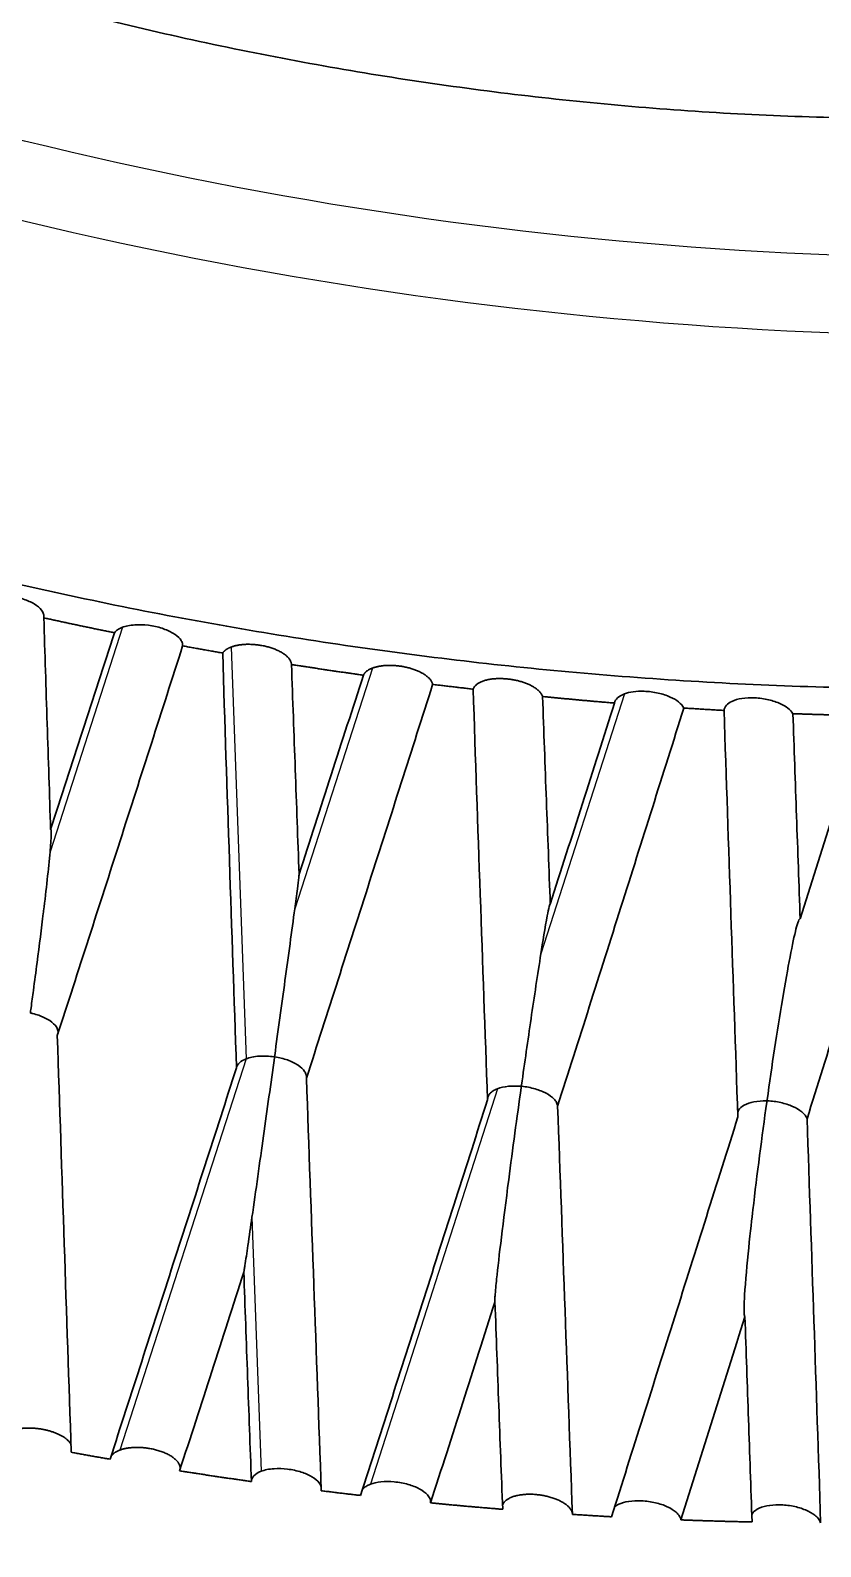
# Model space of a CAD drawing. Header units: millimetres. Extents: x 577 to 7172, y 252 to 2707.
# Drawn here: x 2765.62 to 2772.49, y 2389.91 to 2403.08 of the extents above; entities that cross this region are included whole.
import ezdxf

# ---------------------------------------------------------------- set-up
doc = ezdxf.new("R2010")
doc.units = ezdxf.units.MM
doc.header["$MEASUREMENT"] = 0
doc.layers.add('외형선(ISO)', color=7, linetype='Continuous', lineweight=30)
doc.layers.add('좁은 외형선(ISO)', color=7, linetype='Continuous', lineweight=25)

msp = doc.modelspace()

# ---------------------------------------------------------------- linework, layer by layer
at = {"layer": '외형선(ISO)'}
for points, weights, knots in [([(2759.403, 2414.404), (2756.614, 2413.072), (2756.328, 2411.006), (2755.427, 2404.517), (2769.294, 2402.591), (2783.161, 2400.666), (2784.062, 2407.155), (2784.348, 2409.222), (2782.028, 2411.263)], [0.859654051037, 0.883443540093, 1, 0.707106781187, 1, 0.707106781187, 1, 0.883443540093, 0.859654051037], [5.658089, 5.658089, 5.658089, 6.283185, 6.283185, 7.853982, 7.853982, 9.424778, 9.424778, 10.049874, 10.049874, 10.049874]), ([(2752.87, 2407.917), (2751.776, 2400.037), (2768.615, 2397.7), (2785.453, 2395.362), (2786.547, 2403.241)], [1, 0.707106781187, 1, 0.707106781187, 1], [0, 0, 0, 1.570796, 1.570796, 3.141593, 3.141593, 3.141593]), ([(2751.449, 2399.638), (2751.13, 2399.017), (2751.038, 2398.356), (2749.912, 2390.245), (2767.246, 2387.839), (2784.579, 2385.432), (2785.705, 2393.544), (2785.8, 2394.227), (2785.649, 2394.935)], [0.941983509372, 0.967352736218, 1, 0.707106781187, 1, 0.707106781187, 1, 0.966269938786, 0.940308695397], [2.966504, 2.966504, 2.966504, 3.141593, 3.141593, 4.712389, 4.712389, 6.283185, 6.283185, 6.464081, 6.464081, 6.464081]), ([(2767.891, 2397.57), (2767.885, 2397.701), (2767.606, 2397.739), (2767.465, 2397.759), (2767.368, 2397.722)], [0.966998652889, 0.724659348774, 1, 0.838993314402, 0.855000988592], [0.094135, 0.094135, 0.094135, 1.570796, 1.570796, 2.434281, 2.434281, 2.434281]), ([(2769.117, 2397.397), (2769.092, 2397.52), (2768.834, 2397.556), (2768.693, 2397.576), (2768.595, 2397.539)], [0.941587680197, 0.740009023829, 1, 0.838497405754, 0.855101276751], [0.176456, 0.176456, 0.176456, 1.570796, 1.570796, 2.43694, 2.43694, 2.43694]), ([(2770.071, 2397.292), (2770.035, 2397.409), (2769.788, 2397.442), (2769.509, 2397.48), (2769.469, 2397.356)], [0.928929187736, 0.748488982144, 1, 0.72433968909, 0.967562043465], [0.221934, 0.221934, 0.221934, 1.570796, 1.570796, 3.049172, 3.049172, 3.049172]), ([(2750.43, 2393.98), (2749.304, 2385.868), (2766.638, 2383.462), (2774.564, 2382.362), (2780.138, 2384.447)], [1, 0.707106781187, 1, 0.840755135543, 0.854671855083], [0, 0, 0, 1.570796, 1.570796, 2.424832, 2.424832, 2.424832]), ([(2765.977, 2390.797), (2765.921, 2390.901), (2765.702, 2390.932), (2765.561, 2390.952), (2765.463, 2390.916)], [0.900479725299, 0.77065464145, 1, 0.838366954532, 0.855128215993], [0.340809, 0.340809, 0.340809, 1.570796, 1.570796, 2.43764, 2.43764, 2.43764]), ([(2766.922, 2390.575), (2766.923, 2390.579), (2766.924, 2390.582), (2766.943, 2390.721), (2766.64, 2390.764), (2766.498, 2390.784), (2766.4, 2390.747)], [0.980108843348, 0.989691617987, 1, 0.707106781187, 1, 0.838502104533, 0.855100310751], [6.227901, 6.227901, 6.227901, 6.283185, 6.283185, 7.853982, 7.853982, 8.7201, 8.7201, 8.7201]), ([(2770.331, 2390.189), (2770.326, 2390.32), (2770.045, 2390.358), (2769.751, 2390.397), (2769.723, 2390.264)], [0.969438724923, 0.723280545024, 1, 0.713441975583, 0.987603668], [0.08674, 0.08674, 0.08674, 1.570796, 1.570796, 3.107617, 3.107617, 3.107617])]:
    msp.add_rational_spline(points, weights, degree=2, knots=knots, dxfattribs=at)
for points, knots in [([(2780.275, 2389.201), (2778.975, 2388.714), (2777.447, 2388.353), (2774.186, 2387.932), (2772.413, 2387.865), (2768.849, 2388.018), (2767.013, 2388.24), (2763.505, 2388.938), (2761.79, 2389.421), (2758.675, 2390.589), (2757.235, 2391.288), (2754.804, 2392.827), (2753.782, 2393.685), (2752.283, 2395.48), (2751.792, 2396.443), (2751.543, 2397.842), (2751.533, 2398.287), (2751.593, 2398.721)], [0, 0, 0, 0, 0.551864, 0.551864, 1.097381, 1.097381, 1.638641, 1.638641, 2.176484, 2.176484, 2.716093, 2.716093, 3.260291, 3.260291, 3.810205, 3.810205, 4.064472, 4.064472, 4.064472, 4.064472]), ([(2765.218, 2398.146), (2765.233, 2398.151), (2765.25, 2398.156), (2765.287, 2398.163), (2765.307, 2398.166), (2765.366, 2398.17), (2765.406, 2398.169), (2765.487, 2398.159), (2765.528, 2398.15), (2765.6, 2398.126), (2765.631, 2398.112), (2765.685, 2398.08), (2765.707, 2398.062), (2765.73, 2398.031), (2765.736, 2398.02), (2765.742, 2397.997), (2765.743, 2397.986), (2765.741, 2397.975)], [-0.07545712, -0.07545712, -0.07545712, -0.07545712, -0.06901192, -0.06901192, -0.06210074, -0.06210074, -0.05000441, -0.05000441, -0.03758276, -0.03758276, -0.02608289, -0.02608289, -0.01411734, -0.01411734, -0.00709705, -0.00709705, -0.000001, -0.000001, -0.000001, -0.000001]), ([(2765.8, 2396.136), (2765.79, 2396.442), (2765.78, 2396.749), (2765.76, 2397.362), (2765.75, 2397.669), (2765.741, 2397.975)], [0.000007, 0.000007, 0.000007, 0.000007, 0.1025261, 0.1025261, 0.2050532, 0.2050532, 0.2050532, 0.2050532]), ([(2766.423, 2397.893), (2766.437, 2397.898), (2766.454, 2397.903), (2766.49, 2397.91), (2766.51, 2397.913), (2766.569, 2397.917), (2766.609, 2397.916), (2766.69, 2397.906), (2766.73, 2397.897), (2766.802, 2397.873), (2766.834, 2397.859), (2766.888, 2397.828), (2766.909, 2397.81), (2766.932, 2397.782), (2766.937, 2397.772), (2766.945, 2397.752), (2766.947, 2397.742), (2766.946, 2397.732)], [-0.07321553, -0.07321553, -0.07321553, -0.07321553, -0.0668549, -0.0668549, -0.06004363, -0.06004363, -0.04798782, -0.04798782, -0.03556236, -0.03556236, -0.02402327, -0.02402327, -0.01238888, -0.01238888, -0.006236, -0.006236, -0.000001, -0.000001, -0.000001, -0.000001]), ([(2766.353, 2397.846), (2766.261, 2397.561), (2766.169, 2397.276), (2765.984, 2396.706), (2765.892, 2396.421), (2765.8, 2396.136)], [0.000001, 0.000001, 0.000001, 0.000001, 0.1025092, 0.1025092, 0.2050094, 0.2050094, 0.2050094, 0.2050094]), ([(2766.353, 2397.846), (2766.36, 2397.856), (2766.37, 2397.864), (2766.393, 2397.88), (2766.407, 2397.887), (2766.423, 2397.893)], [-0.01346016, -0.01346016, -0.01346016, -0.01346016, -0.00674015, -0.00674015, -0.000001, -0.000001, -0.000001, -0.000001]), ([(2765.858, 2394.347), (2766.04, 2394.91), (2766.222, 2395.474), (2766.584, 2396.602), (2766.766, 2397.167), (2766.946, 2397.732)], [0.0000009, 0.0000009, 0.0000009, 0.0000009, 0.2024334, 0.2024334, 0.4049747, 0.4049747, 0.4049747, 0.4049747]), ([(2767.294, 2397.67), (2767.312, 2397.069), (2767.332, 2396.468), (2767.373, 2395.268), (2767.393, 2394.668), (2767.414, 2394.068)], [0.000001, 0.000001, 0.000001, 0.000001, 0.2021926, 0.2021926, 0.4042984, 0.4042984, 0.4042984, 0.4042984]), ([(2767.957, 2395.749), (2767.946, 2396.052), (2767.935, 2396.356), (2767.913, 2396.963), (2767.902, 2397.267), (2767.891, 2397.57)], [0, 0, 0, 0, 0.1025141, 0.1025141, 0.2050191, 0.2050191, 0.2050191, 0.2050191]), ([(2768.516, 2397.477), (2768.423, 2397.189), (2768.329, 2396.901), (2768.143, 2396.325), (2768.05, 2396.037), (2767.957, 2395.749)], [0.000001, 0.000001, 0.000001, 0.000001, 0.102488, 0.102488, 0.2049842, 0.2049842, 0.2049842, 0.2049842]), ([(2768.021, 2393.977), (2768.204, 2394.546), (2768.387, 2395.116), (2768.753, 2396.256), (2768.936, 2396.827), (2769.117, 2397.397)], [0.0001063, 0.0001063, 0.0001063, 0.0001063, 0.2025164, 0.2025164, 0.4050892, 0.4050892, 0.4050892, 0.4050892]), ([(2769.469, 2397.356), (2769.488, 2396.761), (2769.509, 2396.166), (2769.551, 2394.977), (2769.572, 2394.383), (2769.594, 2393.789)], [0.000001, 0.000001, 0.000001, 0.000001, 0.2022232, 0.2022232, 0.4043432, 0.4043432, 0.4043432, 0.4043432]), ([(2770.138, 2395.489), (2770.127, 2395.789), (2770.116, 2396.089), (2770.093, 2396.69), (2770.082, 2396.991), (2770.071, 2397.292)], [0, 0, 0, 0, 0.102519, 0.102519, 0.2050369, 0.2050369, 0.2050369, 0.2050369]), ([(2770.697, 2397.235), (2770.7, 2397.252), (2770.708, 2397.267), (2770.737, 2397.294), (2770.757, 2397.305), (2770.782, 2397.315)], [-0.0210582, -0.0210582, -0.0210582, -0.0210582, -0.01055732, -0.01055732, -0.000001, -0.000001, -0.000001, -0.000001]), ([(2770.782, 2397.315), (2770.804, 2397.323), (2770.829, 2397.329), (2770.887, 2397.337), (2770.919, 2397.339), (2770.993, 2397.336), (2771.035, 2397.331), (2771.112, 2397.314), (2771.148, 2397.302), (2771.208, 2397.275), (2771.233, 2397.261), (2771.274, 2397.228), (2771.289, 2397.21), (2771.298, 2397.192)], [-0.06566575, -0.06566575, -0.06566575, -0.06566575, -0.05620854, -0.05620854, -0.04593652, -0.04593652, -0.03357865, -0.03357865, -0.0218742, -0.0218742, -0.01135768, -0.01135768, -0.000001, -0.000001, -0.000001, -0.000001]), ([(2771.647, 2397.171), (2771.648, 2397.187), (2771.655, 2397.202), (2771.679, 2397.229), (2771.695, 2397.24), (2771.74, 2397.261), (2771.769, 2397.27), (2771.837, 2397.281), (2771.875, 2397.282), (2771.954, 2397.279), (2771.995, 2397.273), (2772.071, 2397.255), (2772.106, 2397.243), (2772.162, 2397.218), (2772.183, 2397.205), (2772.221, 2397.176), (2772.235, 2397.16), (2772.245, 2397.143)], [-0.08671509, -0.08671509, -0.08671509, -0.08671509, -0.07646952, -0.07646952, -0.06675586, -0.06675586, -0.05521994, -0.05521994, -0.04330709, -0.04330709, -0.03110367, -0.03110367, -0.01953164, -0.01953164, -0.0101168, -0.0101168, -0.000001, -0.000001, -0.000001, -0.000001]), ([(2770.697, 2397.235), (2770.604, 2396.944), (2770.511, 2396.653), (2770.324, 2396.071), (2770.231, 2395.78), (2770.138, 2395.489)], [0.000001, 0.000001, 0.000001, 0.000001, 0.1025003, 0.1025003, 0.2050008, 0.2050008, 0.2050008, 0.2050008]), ([(2770.202, 2393.735), (2770.386, 2394.31), (2770.569, 2394.886), (2770.934, 2396.038), (2771.116, 2396.615), (2771.298, 2397.192)], [0.0001063, 0.0001063, 0.0001063, 0.0001063, 0.2025164, 0.2025164, 0.4050892, 0.4050892, 0.4050892, 0.4050892]), ([(2771.647, 2397.171), (2771.667, 2396.582), (2771.686, 2395.994), (2771.727, 2394.817), (2771.747, 2394.229), (2771.767, 2393.642)], [0.000001, 0.000001, 0.000001, 0.000001, 0.2021925, 0.2021925, 0.4043269, 0.4043269, 0.4043269, 0.4043269]), ([(2772.308, 2395.36), (2772.298, 2395.657), (2772.287, 2395.954), (2772.266, 2396.549), (2772.255, 2396.846), (2772.245, 2397.143)], [0, 0, 0, 0, 0.1025141, 0.1025141, 0.2050191, 0.2050191, 0.2050191, 0.2050191]), ([(2772.863, 2397.125), (2772.771, 2396.831), (2772.678, 2396.537), (2772.493, 2395.948), (2772.401, 2395.654), (2772.308, 2395.36)], [0.000001, 0.000001, 0.000001, 0.000001, 0.102488, 0.102488, 0.2049842, 0.2049842, 0.2049842, 0.2049842]), ([(2772.368, 2393.624), (2772.55, 2394.206), (2772.731, 2394.787), (2773.093, 2395.952), (2773.274, 2396.535), (2773.453, 2397.119)], [0.0000788, 0.0000788, 0.0000788, 0.0000788, 0.2024889, 0.2024889, 0.4050617, 0.4050617, 0.4050617, 0.4050617]), ([(2765.8, 2396.136), (2765.801, 2396.137), (2765.802, 2396.137), (2765.804, 2396.134), (2765.804, 2396.131), (2765.806, 2396.119), (2765.806, 2396.106), (2765.804, 2396.053), (2765.799, 2395.993), (2765.795, 2395.942)], [0.00000097, 0.00000097, 0.00000097, 0.00000097, 0.00225058, 0.00225058, 0.00490689, 0.00490689, 0.01153588, 0.01153588, 0.03197124, 0.03197124, 0.03197124, 0.03197124]), ([(2765.795, 2395.942), (2765.782, 2395.8), (2765.761, 2395.611), (2765.739, 2395.43), (2765.738, 2395.422), (2765.737, 2395.415), (2765.736, 2395.408), (2765.721, 2395.284), (2765.702, 2395.131), (2765.682, 2394.981), (2765.672, 2394.901), (2765.661, 2394.82), (2765.65, 2394.74), (2765.643, 2394.689), (2765.637, 2394.639), (2765.63, 2394.588), (2765.628, 2394.579), (2765.627, 2394.57), (2765.626, 2394.562), (2765.625, 2394.557), (2765.625, 2394.553), (2765.624, 2394.548), (2765.624, 2394.544), (2765.625, 2394.543), (2765.627, 2394.543), (2765.629, 2394.542), (2765.631, 2394.542), (2765.633, 2394.541), (2765.637, 2394.54), (2765.641, 2394.54), (2765.644, 2394.539), (2765.662, 2394.534), (2765.679, 2394.529), (2765.696, 2394.524), (2765.723, 2394.514), (2765.748, 2394.503), (2765.771, 2394.49), (2765.771, 2394.49), (2765.771, 2394.49), (2765.771, 2394.49), (2765.771, 2394.49), (2765.771, 2394.49), (2765.771, 2394.49), (2765.829, 2394.457), (2765.863, 2394.417), (2765.864, 2394.378), (2765.865, 2394.373), (2765.864, 2394.367), (2765.863, 2394.362)], [0, 0, 0, 0, 0.61964, 0.61964, 0.61964, 0.645261, 0.645261, 0.645261, 1.070279, 1.070279, 1.070279, 1.296201, 1.296201, 1.296201, 1.437082, 1.437082, 1.437082, 1.461262, 1.461262, 1.461262, 1.473352, 1.473352, 1.473352, 1.48515, 1.48515, 1.48515, 1.500113, 1.500113, 1.500113, 1.525994, 1.525994, 1.525994, 1.649583, 1.649583, 1.649583, 1.855893, 1.855893, 1.855893, 1.856273, 1.856273, 1.856273, 1.857207, 1.857207, 1.857207, 2.099518, 2.099518, 2.099518, 2.1355, 2.1355, 2.1355, 2.1355]), ([(2767.919, 2395.448), (2767.927, 2395.506), (2767.935, 2395.569), (2767.947, 2395.655), (2767.951, 2395.693), (2767.956, 2395.729), (2767.957, 2395.739), (2767.957, 2395.747), (2767.958, 2395.748), (2767.958, 2395.75), (2767.958, 2395.75), (2767.957, 2395.75)], [-0.04676943, -0.04676943, -0.04676943, -0.04676943, -0.02397967, -0.02397967, -0.0095562, -0.0095562, -0.00412269, -0.00412269, -0.00191272, -0.00191272, -0.00078619, -0.00078619, -0.00078619, -0.00078619]), ([(2767.744, 2394.163), (2767.744, 2394.166), (2767.745, 2394.17), (2767.775, 2394.392), (2767.806, 2394.615), (2767.863, 2395.031), (2767.895, 2395.262), (2767.919, 2395.448)], [-0.1471859, -0.1471859, -0.1471859, -0.1471859, -0.1460344, -0.1460344, -0.072294, -0.072294, -0.000001, -0.000001, -0.000001, -0.000001]), ([(2770.057, 2395.058), (2770.071, 2395.151), (2770.094, 2395.293), (2770.118, 2395.416), (2770.124, 2395.447), (2770.131, 2395.475), (2770.133, 2395.482), (2770.135, 2395.488), (2770.136, 2395.489), (2770.137, 2395.49), (2770.138, 2395.49), (2770.138, 2395.489)], [-0.063386, -0.063386, -0.063386, -0.063386, -0.0204823, -0.0204823, -0.00821172, -0.00821172, -0.00358328, -0.00358328, -0.00167579, -0.00167579, -0.00000791, -0.00000791, -0.00000791, -0.00000791]), ([(2772.02, 2393.78), (2772.02, 2393.783), (2772.021, 2393.787), (2772.062, 2394.082), (2772.108, 2394.386), (2772.202, 2394.946), (2772.243, 2395.16), (2772.278, 2395.297), (2772.286, 2395.324), (2772.296, 2395.349), (2772.299, 2395.355), (2772.303, 2395.359), (2772.304, 2395.36), (2772.306, 2395.361), (2772.307, 2395.36), (2772.308, 2395.359)], [-0.1195683, -0.1195683, -0.1195683, -0.1195683, -0.1189953, -0.1189953, -0.0702016, -0.0702016, -0.0187503, -0.0187503, -0.0075193, -0.0075193, -0.0032967, -0.0032967, -0.0015474, -0.0015474, -0.0000192, -0.0000192, -0.0000192, -0.0000192]), ([(2769.887, 2393.907), (2769.887, 2393.91), (2769.888, 2393.914), (2769.916, 2394.111), (2769.944, 2394.307), (2769.999, 2394.683), (2770.029, 2394.883), (2770.057, 2395.058)], [-0.1335525, -0.1335525, -0.1335525, -0.1335525, -0.1323901, -0.1323901, -0.0663381, -0.0663381, -0.000001, -0.000001, -0.000001, -0.000001]), ([(2765.979, 2390.728), (2765.959, 2391.331), (2765.938, 2391.933), (2765.898, 2393.139), (2765.878, 2393.743), (2765.858, 2394.347)], [0.000001, 0.000001, 0.000001, 0.000001, 0.2024108, 0.2024108, 0.4048476, 0.4048476, 0.4048476, 0.4048476]), ([(2767.414, 2394.068), (2767.418, 2394.083), (2767.427, 2394.098), (2767.455, 2394.125), (2767.475, 2394.136), (2767.498, 2394.145)], [-0.02034126, -0.02034126, -0.02034126, -0.02034126, -0.01027284, -0.01027284, -0.00012424, -0.00012424, -0.00012424, -0.00012424]), ([(2767.498, 2394.145), (2767.513, 2394.151), (2767.53, 2394.156), (2767.568, 2394.164), (2767.589, 2394.167), (2767.632, 2394.17), (2767.653, 2394.17), (2767.697, 2394.168), (2767.719, 2394.166), (2767.742, 2394.163), (2767.743, 2394.163), (2767.744, 2394.163)], [-0.02691924, -0.02691924, -0.02691924, -0.02691924, -0.02037189, -0.02037189, -0.01330147, -0.01330147, -0.00670133, -0.00670133, 0, 0, 0.0002776, 0.0002776, 0.0002776, 0.0002776]), ([(2767.744, 2394.163), (2767.743, 2394.159), (2767.743, 2394.156), (2767.712, 2393.933), (2767.68, 2393.702), (2767.617, 2393.254), (2767.581, 2392.997), (2767.548, 2392.769)], [-0.0011777, -0.0011777, -0.0011777, -0.0011777, 0, 0, 0.0756397, 0.0756397, 0.14978, 0.14978, 0.14978, 0.14978]), ([(2768.021, 2393.977), (2768.022, 2393.987), (2768.022, 2393.996), (2768.017, 2394.016), (2768.012, 2394.026), (2767.993, 2394.055), (2767.974, 2394.073), (2767.923, 2394.107), (2767.891, 2394.123), (2767.822, 2394.147), (2767.785, 2394.156), (2767.745, 2394.162), (2767.745, 2394.163), (2767.744, 2394.163)], [0.00002271, 0.00002271, 0.00002271, 0.00002271, 0.00609839, 0.00609839, 0.01214241, 0.01214241, 0.02366965, 0.02366965, 0.03563026, 0.03563026, 0.04722181, 0.04722181, 0.04749906, 0.04749906, 0.04749906, 0.04749906]), ([(2767.414, 2394.068), (2767.231, 2393.5), (2767.048, 2392.933), (2766.682, 2391.8), (2766.499, 2391.234), (2766.316, 2390.668)], [0.0000656, 0.0000656, 0.0000656, 0.0000656, 0.2024113, 0.2024113, 0.4047705, 0.4047705, 0.4047705, 0.4047705]), ([(2768.15, 2390.394), (2768.129, 2390.99), (2768.107, 2391.587), (2768.064, 2392.781), (2768.042, 2393.379), (2768.021, 2393.977)], [0.000001, 0.000001, 0.000001, 0.000001, 0.2023771, 0.2023771, 0.4048295, 0.4048295, 0.4048295, 0.4048295]), ([(2769.594, 2393.792), (2769.594, 2393.801), (2769.595, 2393.81), (2769.602, 2393.827), (2769.607, 2393.836), (2769.622, 2393.852), (2769.632, 2393.86), (2769.654, 2393.874), (2769.666, 2393.88), (2769.68, 2393.885)], [-0.0234658, -0.0234658, -0.0234658, -0.0234658, -0.01799796, -0.01799796, -0.01202775, -0.01202775, -0.00584324, -0.00584324, -0.000001, -0.000001, -0.000001, -0.000001]), ([(2769.887, 2393.907), (2769.887, 2393.904), (2769.886, 2393.9), (2769.849, 2393.638), (2769.812, 2393.362), (2769.729, 2392.726), (2769.692, 2392.421), (2769.667, 2392.184), (2769.662, 2392.127), (2769.658, 2392.075), (2769.657, 2392.064), (2769.657, 2392.048), (2769.657, 2392.044), (2769.657, 2392.038), (2769.657, 2392.037), (2769.658, 2392.034), (2769.658, 2392.033), (2769.658, 2392.033)], [-0.1022093, -0.1022093, -0.1022093, -0.1022093, -0.1017555, -0.1017555, -0.0674229, -0.0674229, -0.0199761, -0.0199761, -0.0074256, -0.0074256, -0.0038898, -0.0038898, -0.0019098, -0.0019098, -0.0009649, -0.0009649, -0.0000051, -0.0000051, -0.0000051, -0.0000051]), ([(2769.68, 2393.885), (2769.707, 2393.896), (2769.739, 2393.903), (2769.809, 2393.91), (2769.846, 2393.91), (2769.885, 2393.907), (2769.886, 2393.907), (2769.887, 2393.907)], [-0.02312377, -0.02312377, -0.02312377, -0.02312377, -0.01145219, -0.01145219, 0, 0, 0.00027763, 0.00027763, 0.00027763, 0.00027763]), ([(2770.202, 2393.735), (2770.201, 2393.745), (2770.198, 2393.755), (2770.188, 2393.776), (2770.18, 2393.786), (2770.154, 2393.814), (2770.131, 2393.831), (2770.075, 2393.861), (2770.042, 2393.874), (2769.97, 2393.895), (2769.93, 2393.903), (2769.889, 2393.907), (2769.888, 2393.907), (2769.887, 2393.907)], [-0.04723358, -0.04723358, -0.04723358, -0.04723358, -0.0409853, -0.0409853, -0.03486004, -0.03486004, -0.02340172, -0.02340172, -0.01215826, -0.01215826, 0, 0, 0.00027766, 0.00027766, 0.00027766, 0.00027766]), ([(2769.594, 2393.789), (2769.41, 2393.216), (2769.226, 2392.643), (2768.859, 2391.497), (2768.675, 2390.925), (2768.491, 2390.353)], [0.0000139, 0.0000139, 0.0000139, 0.0000139, 0.2023624, 0.2023624, 0.4046965, 0.4046965, 0.4046965, 0.4046965]), ([(2770.331, 2390.189), (2770.309, 2390.779), (2770.288, 2391.369), (2770.245, 2392.551), (2770.224, 2393.143), (2770.202, 2393.735)], [0.000001, 0.000001, 0.000001, 0.000001, 0.2023771, 0.2023771, 0.4048295, 0.4048295, 0.4048295, 0.4048295]), ([(2771.766, 2393.681), (2771.768, 2393.687), (2771.77, 2393.693), (2771.783, 2393.716), (2771.8, 2393.731), (2771.846, 2393.756), (2771.874, 2393.766), (2771.941, 2393.778), (2771.978, 2393.781), (2772.018, 2393.78), (2772.019, 2393.78), (2772.02, 2393.78)], [-0.0391938, -0.0391938, -0.0391938, -0.0391938, -0.03520253, -0.03520253, -0.02360243, -0.02360243, -0.01197766, -0.01197766, 0, 0, 0.00027725, 0.00027725, 0.00027725, 0.00027725]), ([(2772.02, 2393.78), (2772.019, 2393.777), (2772.019, 2393.773), (2771.976, 2393.47), (2771.934, 2393.143), (2771.882, 2392.701), (2771.84, 2392.331), (2771.823, 2392.048), (2771.82, 2391.996), (2771.821, 2391.946), (2771.822, 2391.935), (2771.823, 2391.919), (2771.824, 2391.915), (2771.825, 2391.909), (2771.826, 2391.908), (2771.827, 2391.905), (2771.828, 2391.904), (2771.828, 2391.904)], [-0.2196612, -0.2196612, -0.2196612, -0.2196612, -0.2180652, -0.2180652, -0.0786943, -0.0786943, -0.0191214, -0.0191214, -0.0073667, -0.0073667, -0.0038614, -0.0038614, -0.0019014, -0.0019014, -0.0009618, -0.0009618, -0.0000096, -0.0000096, -0.0000096, -0.0000096]), ([(2772.368, 2393.624), (2772.364, 2393.635), (2772.359, 2393.645), (2772.343, 2393.666), (2772.333, 2393.675), (2772.301, 2393.702), (2772.273, 2393.719), (2772.211, 2393.746), (2772.176, 2393.757), (2772.101, 2393.774), (2772.062, 2393.779), (2772.022, 2393.78), (2772.021, 2393.78), (2772.02, 2393.78)], [-0.04723278, -0.04723278, -0.04723278, -0.04723278, -0.04086161, -0.04086161, -0.03471747, -0.03471747, -0.02325729, -0.02325729, -0.01190629, -0.01190629, 0, 0, 0.00027746, 0.00027746, 0.00027746, 0.00027746]), ([(2771.768, 2393.642), (2771.585, 2393.062), (2771.402, 2392.483), (2771.036, 2391.325), (2770.853, 2390.747), (2770.67, 2390.168)], [0.0001086, 0.0001086, 0.0001086, 0.0001086, 0.2024397, 0.2024397, 0.404799, 0.404799, 0.404799, 0.404799]), ([(2772.486, 2390.116), (2772.467, 2390.699), (2772.447, 2391.284), (2772.408, 2392.453), (2772.388, 2393.038), (2772.368, 2393.624)], [0.000001, 0.000001, 0.000001, 0.000001, 0.2023772, 0.2023772, 0.4048295, 0.4048295, 0.4048295, 0.4048295]), ([(2767.548, 2392.769), (2767.537, 2392.692), (2767.524, 2392.604), (2767.504, 2392.466), (2767.494, 2392.397), (2767.485, 2392.338), (2767.483, 2392.325), (2767.48, 2392.309), (2767.48, 2392.304), (2767.479, 2392.299), (2767.478, 2392.297), (2767.478, 2392.295), (2767.478, 2392.294), (2767.477, 2392.293)], [-0.04310618, -0.04310618, -0.04310618, -0.04310618, -0.02259227, -0.02259227, -0.00780276, -0.00780276, -0.00406552, -0.00406552, -0.00198533, -0.00198533, -0.00100172, -0.00100172, -0.00000734, -0.00000734, -0.00000734, -0.00000734]), ([(2766.92, 2390.567), (2767.013, 2390.855), (2767.106, 2391.142), (2767.291, 2391.717), (2767.384, 2392.005), (2767.477, 2392.293)], [0.000001, 0.000001, 0.000001, 0.000001, 0.102514, 0.102514, 0.2050448, 0.2050448, 0.2050448, 0.2050448]), ([(2767.477, 2392.293), (2767.488, 2391.99), (2767.499, 2391.686), (2767.521, 2391.08), (2767.532, 2390.777), (2767.543, 2390.474)], [0.0000012, 0.0000012, 0.0000012, 0.0000012, 0.1025347, 0.1025347, 0.2050371, 0.2050371, 0.2050371, 0.2050371]), ([(2769.099, 2390.289), (2769.192, 2390.579), (2769.286, 2390.87), (2769.472, 2391.451), (2769.565, 2391.742), (2769.658, 2392.033)], [0.000001, 0.000001, 0.000001, 0.000001, 0.102514, 0.102514, 0.2050448, 0.2050448, 0.2050448, 0.2050448]), ([(2769.658, 2392.033), (2769.669, 2391.732), (2769.68, 2391.432), (2769.702, 2390.832), (2769.714, 2390.532), (2769.725, 2390.233)], [0.0000012, 0.0000012, 0.0000012, 0.0000012, 0.1025347, 0.1025347, 0.2050371, 0.2050371, 0.2050371, 0.2050371]), ([(2771.273, 2390.141), (2771.366, 2390.434), (2771.458, 2390.728), (2771.643, 2391.315), (2771.736, 2391.609), (2771.828, 2391.904)], [0.000001, 0.000001, 0.000001, 0.000001, 0.102514, 0.102514, 0.2050448, 0.2050448, 0.2050448, 0.2050448]), ([(2771.828, 2391.904), (2771.839, 2391.606), (2771.849, 2391.309), (2771.87, 2390.716), (2771.88, 2390.419), (2771.89, 2390.123)], [0, 0, 0, 0, 0.1025201, 0.1025201, 0.2050225, 0.2050225, 0.2050225, 0.2050225]), ([(2767.543, 2390.474), (2767.543, 2390.492), (2767.55, 2390.51), (2767.58, 2390.54), (2767.601, 2390.553), (2767.628, 2390.564)], [0.000001, 0.000001, 0.000001, 0.000001, 0.0116014, 0.0116014, 0.02325981, 0.02325981, 0.02325981, 0.02325981]), ([(2767.628, 2390.564), (2767.643, 2390.569), (2767.66, 2390.574), (2767.697, 2390.582), (2767.718, 2390.584), (2767.777, 2390.588), (2767.817, 2390.587), (2767.898, 2390.577), (2767.939, 2390.568), (2768.011, 2390.545), (2768.042, 2390.531), (2768.096, 2390.499), (2768.117, 2390.481), (2768.14, 2390.451), (2768.146, 2390.44), (2768.149, 2390.429)], [0.000001, 0.000001, 0.000001, 0.000001, 0.0064969, 0.0064969, 0.01345608, 0.01345608, 0.02558381, 0.02558381, 0.03798737, 0.03798737, 0.04943137, 0.04943137, 0.06131383, 0.06131383, 0.06821717, 0.06821717, 0.06821717, 0.06821717]), ([(2768.509, 2390.407), (2768.509, 2390.408), (2768.509, 2390.408), (2768.517, 2390.417), (2768.527, 2390.425), (2768.549, 2390.439), (2768.562, 2390.445), (2768.576, 2390.45)], [0.01213779, 0.01213779, 0.01213779, 0.01213779, 0.0124005, 0.0124005, 0.01881736, 0.01881736, 0.02486991, 0.02486991, 0.02486991, 0.02486991]), ([(2768.576, 2390.45), (2768.602, 2390.46), (2768.634, 2390.467), (2768.704, 2390.475), (2768.743, 2390.475), (2768.824, 2390.468), (2768.866, 2390.46), (2768.94, 2390.439), (2768.973, 2390.426), (2769.03, 2390.395), (2769.054, 2390.377), (2769.081, 2390.347), (2769.089, 2390.335), (2769.099, 2390.312), (2769.1, 2390.3), (2769.099, 2390.289)], [0.000001, 0.000001, 0.000001, 0.000001, 0.01136425, 0.01136425, 0.02339974, 0.02339974, 0.03587519, 0.03587519, 0.04739158, 0.04739158, 0.05930316, 0.05930316, 0.06653945, 0.06653945, 0.07391733, 0.07391733, 0.07391733, 0.07391733]), ([(2770.697, 2390.255), (2770.707, 2390.263), (2770.719, 2390.27), (2770.757, 2390.288), (2770.786, 2390.296), (2770.854, 2390.307), (2770.892, 2390.309), (2770.971, 2390.305), (2771.012, 2390.299), (2771.088, 2390.281), (2771.123, 2390.27), (2771.185, 2390.241), (2771.211, 2390.225), (2771.243, 2390.196), (2771.252, 2390.185), (2771.267, 2390.163), (2771.271, 2390.152), (2771.273, 2390.141)], [0.01946549, 0.01946549, 0.01946549, 0.01946549, 0.0259903, 0.0259903, 0.03747919, 0.03747919, 0.04938582, 0.04938582, 0.06160562, 0.06160562, 0.07323696, 0.07323696, 0.08489742, 0.08489742, 0.09172234, 0.09172234, 0.09878702, 0.09878702, 0.09878702, 0.09878702]), ([(2771.888, 2390.188), (2771.897, 2390.206), (2771.913, 2390.221), (2771.958, 2390.246), (2771.986, 2390.256), (2772.051, 2390.269), (2772.088, 2390.272), (2772.166, 2390.272), (2772.207, 2390.267), (2772.285, 2390.252), (2772.321, 2390.241), (2772.385, 2390.214), (2772.413, 2390.199), (2772.448, 2390.172), (2772.459, 2390.161), (2772.476, 2390.139), (2772.483, 2390.127), (2772.486, 2390.116)], [0.01406406, 0.01406406, 0.01406406, 0.01406406, 0.02589555, 0.02589555, 0.03757404, 0.03757404, 0.04940303, 0.04940303, 0.06170565, 0.06170565, 0.07339574, 0.07339574, 0.08476417, 0.08476417, 0.09162194, 0.09162194, 0.09878705, 0.09878705, 0.09878705, 0.09878705])]:
    msp.add_open_spline(points, degree=3, knots=knots, dxfattribs=at)
for points, weights in [([(2765.741, 2397.975), (2766.046, 2397.908), (2766.353, 2397.846)], [0.941077097245, 0.946548465387, 0.952361865082]), ([(2766.946, 2397.732), (2767.12, 2397.7), (2767.294, 2397.67)], [0.963986619664, 0.967506310951, 0.971138180674]), ([(2767.368, 2397.722), (2767.314, 2397.702), (2767.294, 2397.67)], [0.854848244221, 0.863423942584, 0.928795714902]), ([(2767.891, 2397.57), (2768.203, 2397.521), (2768.516, 2397.477)], [0.984053147426, 0.991048181767, 0.99841816321]), ([(2768.595, 2397.539), (2768.533, 2397.516), (2768.516, 2397.477)], [0.854940631198, 0.865250126642, 0.952176249367]), ([(2769.117, 2397.397), (2769.293, 2397.376), (2769.469, 2397.356)], [0.987582055411, 0.983639880816, 0.979813657093]), ([(2770.071, 2397.292), (2770.384, 2397.261), (2770.697, 2397.235)], [0.967167617593, 0.960839747568, 0.954864315262]), ([(2771.298, 2397.192), (2771.473, 2397.181), (2771.647, 2397.171)], [0.943843080575, 0.940748558937, 0.93776009663]), ([(2772.245, 2397.143), (2772.555, 2397.132), (2772.863, 2397.125)], [0.927909108112, 0.922991599114, 0.918399309151]), ([(2765.979, 2390.728), (2766.147, 2390.697), (2766.316, 2390.668)], [0.964088601468, 0.967507539297, 0.971032227464]), ([(2766.4, 2390.747), (2766.342, 2390.725), (2766.323, 2390.689)], [0.854929454276, 0.864606755001, 0.942340607523]), ([(2766.92, 2390.567), (2767.231, 2390.518), (2767.543, 2390.474)], [0.984065772865, 0.991048427754, 0.998404667651]), ([(2768.15, 2390.394), (2768.321, 2390.373), (2768.491, 2390.353)], [0.9874670198, 0.983641102471, 0.979924491741]), ([(2769.099, 2390.289), (2769.412, 2390.258), (2769.725, 2390.233)], [0.967156040125, 0.960839996141, 0.954875109562]), ([(2770.331, 2390.189), (2770.501, 2390.178), (2770.67, 2390.168)], [0.943752846926, 0.940749796556, 0.93784672807]), ([(2771.273, 2390.141), (2771.583, 2390.129), (2771.89, 2390.123)], [0.9279001223, 0.922991849986, 0.918407615279])]:
    msp.add_rational_spline(points, weights, degree=2, dxfattribs=at)
at = {"layer": '좁은 외형선(ISO)'}
for p, q in [((2766.423, 2397.893), (2765.795, 2395.942)), ((2767.368, 2397.722), (2767.498, 2394.145)), ((2768.595, 2397.539), (2767.919, 2395.448)), ((2770.782, 2397.315), (2770.057, 2395.058)), ((2767.498, 2394.145), (2766.4, 2390.747)), ((2769.68, 2393.885), (2768.576, 2390.45)), ((2767.548, 2392.769), (2767.628, 2390.564))]:
    msp.add_line(p, q, dxfattribs=at)
for points, knots in [([(2781.862, 2402.362), (2780.418, 2401.821), (2776.827, 2401.031), (2770.321, 2401.068), (2763.794, 2402.391), (2758.425, 2404.677), (2754.754, 2407.597), (2753.355, 2410.839), (2754.656, 2413.798), (2757.083, 2415.259), (2758.527, 2415.799)], [0, 0, 0, 0, 6.219788, 12.958988, 19.698188, 25.917976, 32.137763, 38.876964, 45.616164, 51.835951, 51.835951, 51.835951, 51.835951]), ([(2714.081, 2413.034), (2710.834, 2411.819), (2704.963, 2409.03), (2698.152, 2403.776), (2693.815, 2397.558), (2692.387, 2390.563), (2694.041, 2383.246), (2698.588, 2376.1), (2705.587, 2369.405), (2714.555, 2363.366), (2725.365, 2358.016), (2737.975, 2353.419), (2752.053, 2349.839), (2767.105, 2347.536), (2782.133, 2346.699), (2796.145, 2347.346), (2808.651, 2349.32), (2815.769, 2351.39), (2819.016, 2352.606)], [233.105819, 233.105819, 233.105819, 233.105819, 247.090966, 261.076126, 276.229192, 291.382259, 306.535325, 321.688391, 335.673551, 349.65871, 363.64387, 377.629029, 392.782095, 407.935162, 423.088228, 438.241295, 452.226454, 466.211614, 466.211614, 466.211614, 466.211614]), ([(2782.155, 2401.72), (2780.667, 2401.163), (2778.891, 2400.773), (2776.952, 2400.575), (2774.85, 2400.361), (2772.557, 2400.375), (2770.26, 2400.615), (2767.963, 2400.854), (2765.663, 2401.321), (2763.548, 2401.975), (2761.596, 2402.578), (2759.802, 2403.342), (2758.292, 2404.212), (2756.781, 2405.082), (2755.554, 2406.058), (2754.698, 2407.071), (2753.77, 2408.169), (2753.277, 2409.312), (2753.259, 2410.405), (2753.256, 2410.597), (2753.268, 2410.787), (2753.294, 2410.976)], [0, 0, 0, 0, 6.219789, 6.219789, 6.219789, 12.958989, 12.958989, 12.958989, 19.69819, 19.69819, 19.69819, 25.917979, 25.917979, 25.917979, 32.137767, 32.137767, 32.137767, 38.876968, 38.876968, 38.876968, 40.061564, 40.061564, 40.061564, 40.061564]), ([(2780.453, 2389.465), (2778.966, 2388.908), (2777.19, 2388.518), (2775.251, 2388.32), (2773.149, 2388.106), (2770.856, 2388.12), (2768.559, 2388.359), (2766.262, 2388.599), (2763.961, 2389.066), (2761.846, 2389.72), (2759.894, 2390.323), (2758.101, 2391.087), (2756.59, 2391.957), (2755.08, 2392.827), (2753.853, 2393.802), (2752.997, 2394.816), (2752.069, 2395.914), (2751.575, 2397.057), (2751.558, 2398.15), (2751.555, 2398.342), (2751.567, 2398.532), (2751.593, 2398.721)], [0, 0, 0, 0, 6.219789, 6.219789, 6.219789, 12.958989, 12.958989, 12.958989, 19.69819, 19.69819, 19.69819, 25.917979, 25.917979, 25.917979, 32.137767, 32.137767, 32.137767, 38.876968, 38.876968, 38.876968, 40.061564, 40.061564, 40.061564, 40.061564])]:
    msp.add_open_spline(points, degree=3, knots=knots, dxfattribs=at)
msp.add_rational_spline([(2692.164, 2392.431), (2687.341, 2357.669), (2761.626, 2347.357), (2795.595, 2342.641), (2819.485, 2351.58)], [0.999981581567, 0.707115990693, 1, 0.840755135543, 0.854671855083], degree=2, knots=[0.000049, 0.000049, 0.000049, 1.570796, 1.570796, 2.424832, 2.424832, 2.424832], dxfattribs=at)

doc.saveas('drawing.dxf')
